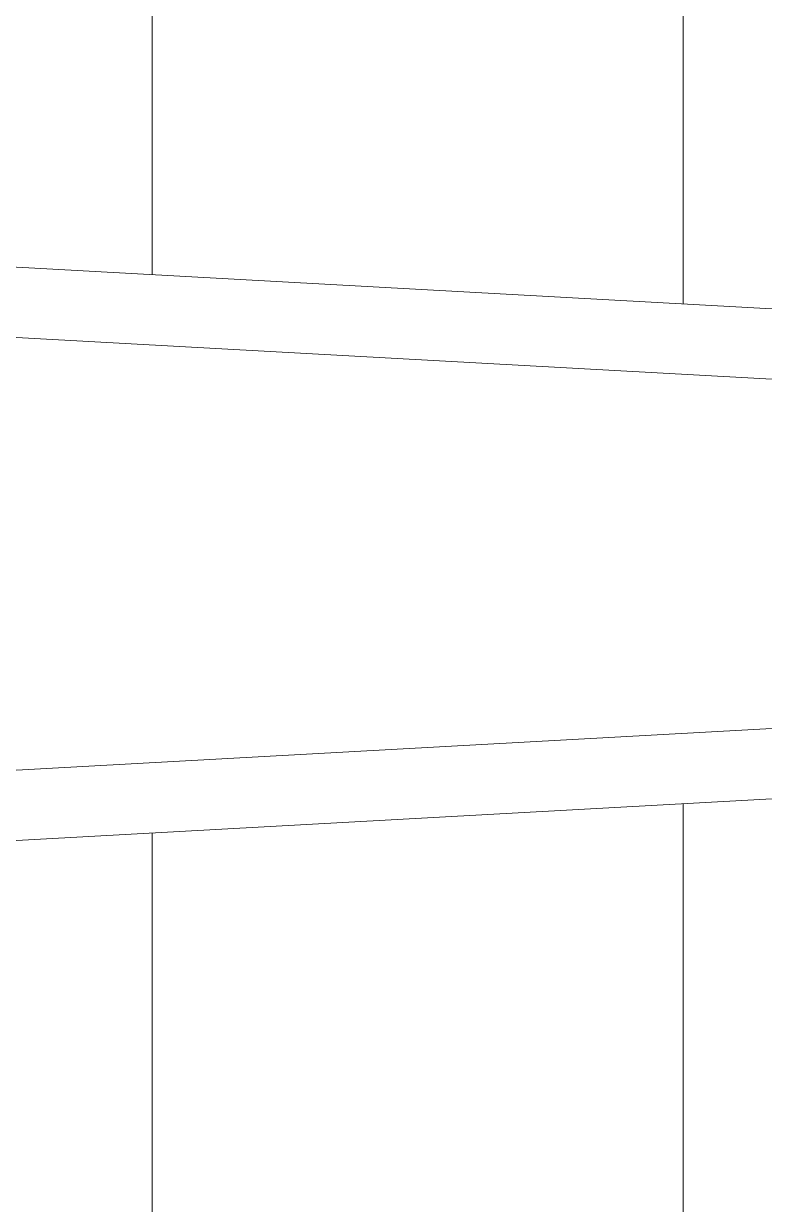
# Model space of a CAD drawing. Header units: inches. Extents: x 32 to 51.7, y 18.3 to 41.9.
# Drawn here: x 35.4419 to 35.495, y 27.8288 to 27.9133 of the extents above; entities that cross this region are included whole.
import ezdxf

# ---------------------------------------------------------------- set-up
doc = ezdxf.new("R2010")
doc.units = ezdxf.units.IN
doc.header["$MEASUREMENT"] = 0
doc.layers.add('FURNITURE F 1 100', color=253, linetype='Continuous', lineweight=13)

msp = doc.modelspace()

# ---------------------------------------------------------------- linework, layer by layer
at = {"layer": 'FURNITURE F 1 100'}
for p, q in [((35.451133, 28.140368), (35.451133, 27.895337)), ((35.489133, 28.119368), (35.489133, 27.89325)), ((35.416508, 27.897239), (35.540425, 27.890432)), ((35.540144, 27.88541), (35.416227, 27.892217)), ((35.417336, 27.858574), (35.540144, 27.86532)), ((35.540425, 27.860298), (35.416508, 27.853491)), ((35.489133, 27.85748), (35.489133, 27.631368)), ((35.451133, 27.855393), (35.451133, 27.610368))]:
    msp.add_line(p, q, dxfattribs=at)

doc.saveas('drawing.dxf')
